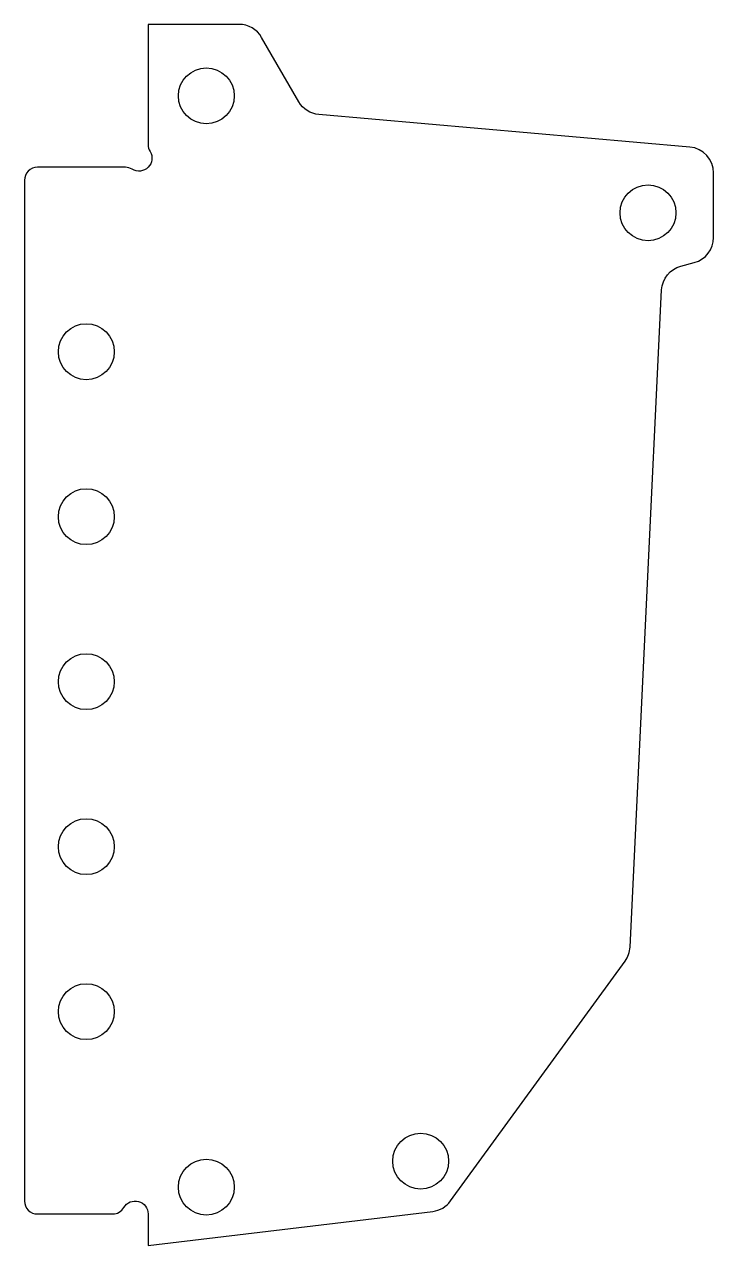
# Model space of a CAD drawing. Header units: millimetres. Extents: x 18 to 71, y -96 to -2.
import ezdxf

# ---------------------------------------------------------------- set-up
doc = ezdxf.new("R2010")
doc.units = ezdxf.units.MM
doc.layers.get('0').update_dxf_attribs({"linetype": 'CONTINUOUS'})

msp = doc.modelspace()

# ---------------------------------------------------------------- linework, layer by layer
msp.add_lwpolyline([(18, -92.569, 0.414214), (19, -93.569), (24.793, -93.569, 0.267949), (25.659, -93.069, -0.767327), (27.525, -93.569), (27.525, -96), (49.427, -93.372, 0.208591), (50.806, -92.562), (64.236, -74.097, 0.146206), (64.616, -73.017), (67.05, -22.441, -0.326101), (68.53, -20.605), (69.565, -20.328, 0.339454), (71.047, -18.396), (71.047, -13.433, 0.388879), (69.222, -11.441), (40.673, -8.943, -0.244698), (39.115, -7.951), (36.257, -3, 0.267949), (34.525, -2), (27.525, -2), (27.525, -11.251, 0.137871), (27.671, -11.772, -0.786918), (26.297, -13.146, 0.137871), (25.776, -13), (19, -13, 0.414214), (18, -14)], format="xyb", close=True)
for centre in [(32, -7.5), (66, -16.5), (22.763, -27.194), (22.763, -39.894), (22.763, -52.594), (22.763, -65.294), (22.763, -77.994), (48.5, -89.5), (32, -91.5)]:
    msp.add_circle(centre, 2.152)

doc.saveas('drawing.dxf')
